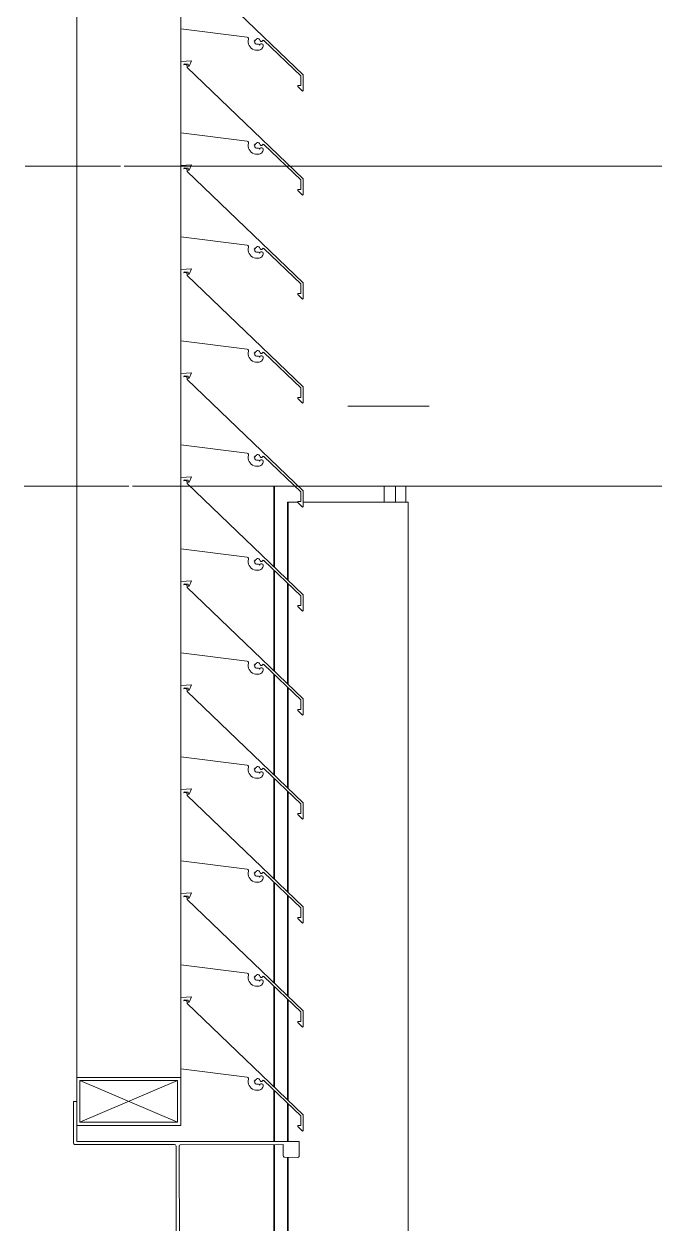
# Model space of a CAD drawing. Header units: millimetres. Extents: x -220592 to 404889, y -217665 to 38245.
# Drawn here: x 36720 to 37114, y -33121 to -32371 of the extents above; entities that cross this region are included whole.
import ezdxf

# ---------------------------------------------------------------- set-up
doc = ezdxf.new("R2010")
doc.units = ezdxf.units.MM
doc.linetypes.add('XKITLINE00', pattern=[0])
doc.linetypes.add('XKITLINE02', pattern=[4, 2, -2])
doc.layers.add('000 - 0_HIDE_OBJ_FRAMING_DEF_SUB_1', color=7, linetype='Continuous')
doc.layers.add('Bolt', color=7, linetype='Continuous', lineweight=0)
doc.layers.add('Part', color=7, linetype='Continuous', lineweight=0)

# ---------------------------------------------------------------- blocks, each defined once
blk = doc.blocks.new('*A13615')
at = {"layer": 'Part', "color": 7, "linetype": 'XKITLINE00', "lineweight": 0}
for p, q in [((-81.087973, 187.749842), (-81.087973, 188.252111)), ((-81.081868, 187.74398), (-81.081868, 188.252111)), ((-80.398146, 188.152111), (-80.398146, 188.252111)), ((-80.32794, 188.152111), (-80.32794, 188.252111)), ((-80.263061, 188.152111), (-80.263061, 188.252111)), ((-81.002505, 187.667777), (-81.002505, 188.152111)), ((-80.9964, 188.152111), (-81.002505, 188.152111)), ((-80.9964, 187.661916), (-80.9964, 188.152111)), ((-80.9964, 188.152111), (-80.936697, 188.152111)), ((-80.903714, 188.152111), (-80.247799, 188.152111)), ((-80.247799, 179.232111), (-80.247799, 188.152111)), ((-81.087973, 187.099842), (-81.087973, 187.728735)), ((-81.081868, 187.09398), (-81.081868, 187.722884)), ((-81.002505, 187.017777), (-81.002505, 187.646823)), ((-80.9964, 187.011916), (-80.9964, 187.640973)), ((-81.087973, 186.449842), (-81.087973, 187.078735)), ((-81.081868, 186.44398), (-81.081868, 187.072884)), ((-81.002505, 186.367777), (-81.002505, 186.996823)), ((-80.9964, 186.361916), (-80.9964, 186.990973)), ((-81.087973, 185.799842), (-81.087973, 186.428735)), ((-81.081868, 185.79398), (-81.081868, 186.422884)), ((-81.002505, 185.717777), (-81.002505, 186.346823)), ((-80.9964, 185.711916), (-80.9964, 186.340973)), ((-81.087973, 185.149842), (-81.087973, 185.778735)), ((-81.081868, 185.14398), (-81.081868, 185.772884)), ((-81.002505, 185.067777), (-81.002505, 185.696823)), ((-80.9964, 185.061916), (-80.9964, 185.690973)), ((-81.087973, 184.499842), (-81.087973, 185.128735)), ((-81.081868, 184.49398), (-81.081868, 185.122884)), ((-81.002505, 184.417777), (-81.002505, 185.046823)), ((-80.9964, 184.411916), (-80.9964, 185.040973)), ((-81.087973, 184.156245), (-81.087973, 184.478735)), ((-81.081868, 184.156246), (-81.081868, 184.472884)), ((-81.002505, 184.15626), (-81.002505, 184.396823)), ((-80.9964, 184.156261), (-80.9964, 184.390973)), ((-81.087973, 183.176245), (-81.087973, 184.136174)), ((-81.081868, 183.176246), (-81.081868, 184.136182)), ((-81.002505, 183.256123), (-81.002505, 184.056848)), ((-80.9964, 183.256069), (-80.9964, 184.056794))]:
    blk.add_line(p, q, dxfattribs=at)
blk = doc.blocks.new('*A13616')
at = {"layer": 'Part', "color": 7, "linetype": 'XKITLINE00', "lineweight": 0}
for p, q in [((-82.318045, 184.556249), (-82.318045, 197.756135)), ((-81.668045, 190.906131), (-81.668045, 191.110427)), ((-81.668045, 190.256131), (-81.668045, 190.460427)), ((-81.668045, 189.606131), (-81.668045, 189.810427)), ((-81.668045, 188.956131), (-81.668045, 189.160427)), ((-81.668045, 188.306131), (-81.668045, 188.510427)), ((-81.668045, 187.656131), (-81.668045, 187.860427)), ((-81.668045, 187.006131), (-81.668045, 187.210427)), ((-81.668045, 186.356131), (-81.668045, 186.560427)), ((-81.668045, 185.706131), (-81.668045, 185.910427)), ((-81.668045, 185.056131), (-81.668045, 185.260427)), ((-81.668045, 184.556249), (-81.668045, 184.610427))]:
    blk.add_line(p, q, dxfattribs=at)
blk = doc.blocks.new('*A13624')
at = {"layer": 'Bolt', "color": 7, "linetype": 'XKITLINE02', "lineweight": 0}
for p, q in [((-80.146082, 188.752098), (-80.624399, 188.752098)), ((-80.115732, 188.752098), (-80.594049, 188.752098))]:
    blk.add_line(p, q, dxfattribs=at)
blk = doc.blocks.new('*A14431')
at = {"layer": 'Part', "color": 7, "linetype": 'XKITLINE00', "lineweight": 0}
for p, q in [((-81.668236, 185.056123), (-81.668243, 184.610453)), ((-81.60055, 185.058745), (-81.668236, 185.056123)), ((-81.648356, 185.034428), (-81.64632, 185.041001)), ((-81.63134, 185.037332), (-81.648356, 185.034428)), ((-81.64632, 185.041001), (-81.621337, 185.037861)), ((-81.628443, 185.018789), (-81.63134, 185.037332)), ((-81.621337, 185.037861), (-81.621208, 185.02567)), ((-81.621208, 185.02567), (-81.616085, 185.025258)), ((-81.616085, 185.025258), (-81.60055, 185.058745)), ((-80.903321, 184.322543), (-81.628443, 185.018789)), ((-81.668243, 184.610453), (-81.254237, 184.557423)), ((-81.254237, 184.557423), (-81.249162, 184.555233)), ((-81.249162, 184.555233), (-81.246025, 184.550681)), ((-81.245786, 184.545159), (-81.247272, 184.535025)), ((-81.247272, 184.535025), (-81.246897, 184.524789)), ((-81.246897, 184.524789), (-81.244674, 184.51479)), ((-81.246025, 184.550681), (-81.245786, 184.545159)), ((-81.244674, 184.51479), (-81.240676, 184.50536)), ((-81.240676, 184.50536), (-81.235036, 184.49681)), ((-81.209279, 184.533625), (-81.201573, 184.534731)), ((-81.20871, 184.527141), (-81.209279, 184.533625)), ((-81.205908, 184.521267), (-81.20871, 184.527141)), ((-81.201226, 184.516745), (-81.205908, 184.521267)), ((-81.202743, 184.541791), (-81.195578, 184.542735)), ((-81.201573, 184.534731), (-81.202743, 184.541791)), ((-81.195258, 184.514147), (-81.201226, 184.516745)), ((-81.195578, 184.542735), (-81.193256, 184.550125)), ((-81.188758, 184.513803), (-81.195258, 184.514147)), ((-81.193256, 184.550125), (-81.186584, 184.549703)), ((-81.18284, 184.514708), (-81.188758, 184.513803)), ((-81.186584, 184.549703), (-81.180508, 184.546913)), ((-81.178029, 184.512301), (-81.18284, 184.514708)), ((-81.180508, 184.546913), (-81.175841, 184.542126)), ((-81.175999, 184.50732), (-81.178029, 184.512301)), ((-81.173057, 184.512792), (-81.175999, 184.50732)), ((-81.175841, 184.542126), (-81.172727, 184.534553)), ((-81.1679, 184.51601), (-81.173057, 184.512792)), ((-81.172727, 184.534553), (-81.168544, 184.530396)), ((-81.168544, 184.530396), (-81.16265, 184.53019)), ((-81.161823, 184.515998), (-81.1679, 184.51601)), ((-81.16265, 184.53019), (-81.158186, 184.534044)), ((-81.156679, 184.512761), (-81.161823, 184.515998)), ((-81.158186, 184.534044), (-81.154531, 184.538671)), ((-81.154039, 184.507287), (-81.156679, 184.512761)), ((-81.154535, 184.499517), (-81.154039, 184.507287)), ((-81.154531, 184.538671), (-81.149372, 184.537579)), ((-81.149372, 184.537579), (-80.918356, 184.316176)), ((-81.235036, 184.49681), (-81.22794, 184.489423)), ((-81.22794, 184.489423), (-81.219624, 184.483445)), ((-81.219624, 184.483445), (-81.210361, 184.479072)), ((-81.210361, 184.479072), (-81.20046, 184.476449)), ((-81.20046, 184.476449), (-81.190247, 184.475664)), ((-81.190247, 184.475664), (-81.183448, 184.475762)), ((-81.183448, 184.475762), (-81.17772, 184.476398)), ((-81.17772, 184.476398), (-81.172219, 184.478117)), ((-81.172219, 184.478117), (-81.167149, 184.480857)), ((-81.167149, 184.480857), (-81.162695, 184.484515)), ((-81.162695, 184.484515), (-81.159024, 184.488958)), ((-81.159024, 184.488958), (-81.15627, 184.494021)), ((-81.15627, 184.494021), (-81.154535, 184.499517)), ((-80.918356, 184.316176), (-80.918699, 184.25483)), ((-80.903874, 184.223392), (-80.903321, 184.322543)), ((-80.936119, 184.254733), (-80.937204, 184.249812)), ((-80.937204, 184.249812), (-80.908555, 184.220923)), ((-80.918699, 184.25483), (-80.936119, 184.254733)), ((-80.908555, 184.220923), (-80.903874, 184.223392))]:
    blk.add_line(p, q, dxfattribs=at)
blk = doc.blocks.new('*A14432')
at = {"layer": 'Part', "color": 7, "linetype": 'XKITLINE00', "lineweight": 0}
for p, q in [((-81.668236, 185.706123), (-81.668243, 185.260453)), ((-81.60055, 185.708745), (-81.668236, 185.706123)), ((-81.616085, 185.675258), (-81.60055, 185.708745)), ((-81.648356, 185.684428), (-81.64632, 185.691001)), ((-81.63134, 185.687332), (-81.648356, 185.684428)), ((-81.64632, 185.691001), (-81.621337, 185.687861)), ((-81.628443, 185.668789), (-81.63134, 185.687332)), ((-80.903321, 184.972543), (-81.628443, 185.668789)), ((-81.621337, 185.687861), (-81.621208, 185.67567)), ((-81.621208, 185.67567), (-81.616085, 185.675258)), ((-81.668243, 185.260453), (-81.254237, 185.207423)), ((-81.254237, 185.207423), (-81.249162, 185.205233)), ((-81.249162, 185.205233), (-81.246025, 185.200681)), ((-81.245786, 185.195159), (-81.247272, 185.185025)), ((-81.247272, 185.185025), (-81.246897, 185.174789)), ((-81.246025, 185.200681), (-81.245786, 185.195159)), ((-81.209279, 185.183625), (-81.201573, 185.184731)), ((-81.20871, 185.177141), (-81.209279, 185.183625)), ((-81.205908, 185.171267), (-81.20871, 185.177141)), ((-81.202743, 185.191791), (-81.195578, 185.192735)), ((-81.201573, 185.184731), (-81.202743, 185.191791)), ((-81.195578, 185.192735), (-81.193256, 185.200125)), ((-81.193256, 185.200125), (-81.186584, 185.199703)), ((-81.186584, 185.199703), (-81.180508, 185.196913)), ((-81.180508, 185.196913), (-81.175841, 185.192126)), ((-81.175841, 185.192126), (-81.172727, 185.184553)), ((-81.172727, 185.184553), (-81.168544, 185.180396)), ((-81.168544, 185.180396), (-81.16265, 185.18019)), ((-81.16265, 185.18019), (-81.158186, 185.184044)), ((-81.158186, 185.184044), (-81.154531, 185.188671)), ((-81.154531, 185.188671), (-81.149372, 185.187579)), ((-81.149372, 185.187579), (-80.918356, 184.966176)), ((-81.246897, 185.174789), (-81.244674, 185.16479)), ((-81.244674, 185.16479), (-81.240676, 185.15536)), ((-81.240676, 185.15536), (-81.235036, 185.14681)), ((-81.235036, 185.14681), (-81.22794, 185.139423)), ((-81.22794, 185.139423), (-81.219624, 185.133445)), ((-81.219624, 185.133445), (-81.210361, 185.129072)), ((-81.210361, 185.129072), (-81.20046, 185.126449)), ((-81.201226, 185.166745), (-81.205908, 185.171267)), ((-81.195258, 185.164147), (-81.201226, 185.166745)), ((-81.20046, 185.126449), (-81.190247, 185.125664)), ((-81.188758, 185.163803), (-81.195258, 185.164147)), ((-81.190247, 185.125664), (-81.183448, 185.125762)), ((-81.18284, 185.164708), (-81.188758, 185.163803)), ((-81.183448, 185.125762), (-81.17772, 185.126398)), ((-81.178029, 185.162301), (-81.18284, 185.164708)), ((-81.175999, 185.15732), (-81.178029, 185.162301)), ((-81.17772, 185.126398), (-81.172219, 185.128117)), ((-81.173057, 185.162792), (-81.175999, 185.15732)), ((-81.1679, 185.16601), (-81.173057, 185.162792)), ((-81.172219, 185.128117), (-81.167149, 185.130857)), ((-81.161823, 185.165998), (-81.1679, 185.16601)), ((-81.167149, 185.130857), (-81.162695, 185.134515)), ((-81.162695, 185.134515), (-81.159024, 185.138958)), ((-81.156679, 185.162761), (-81.161823, 185.165998)), ((-81.159024, 185.138958), (-81.15627, 185.144021)), ((-81.154039, 185.157287), (-81.156679, 185.162761)), ((-81.15627, 185.144021), (-81.154535, 185.149517)), ((-81.154535, 185.149517), (-81.154039, 185.157287)), ((-80.918356, 184.966176), (-80.918699, 184.90483)), ((-80.903874, 184.873392), (-80.903321, 184.972543)), ((-80.936119, 184.904733), (-80.937204, 184.899812)), ((-80.937204, 184.899812), (-80.908555, 184.870923)), ((-80.918699, 184.90483), (-80.936119, 184.904733)), ((-80.908555, 184.870923), (-80.903874, 184.873392))]:
    blk.add_line(p, q, dxfattribs=at)
blk = doc.blocks.new('*A14433')
at = {"layer": 'Part', "color": 7, "linetype": 'XKITLINE00', "lineweight": 0}
for p, q in [((-81.668236, 186.356123), (-81.668243, 185.910453)), ((-81.60055, 186.358745), (-81.668236, 186.356123)), ((-81.648356, 186.334428), (-81.64632, 186.341001)), ((-81.63134, 186.337332), (-81.648356, 186.334428)), ((-81.64632, 186.341001), (-81.621337, 186.337861)), ((-81.628443, 186.318789), (-81.63134, 186.337332)), ((-80.903321, 185.622543), (-81.628443, 186.318789)), ((-81.621337, 186.337861), (-81.621208, 186.32567)), ((-81.621208, 186.32567), (-81.616085, 186.325258)), ((-81.616085, 186.325258), (-81.60055, 186.358745)), ((-81.668243, 185.910453), (-81.254237, 185.857423)), ((-81.254237, 185.857423), (-81.249162, 185.855233)), ((-81.249162, 185.855233), (-81.246025, 185.850681)), ((-81.246025, 185.850681), (-81.245786, 185.845159)), ((-81.195578, 185.842735), (-81.193256, 185.850125)), ((-81.193256, 185.850125), (-81.186584, 185.849703)), ((-81.245786, 185.845159), (-81.247272, 185.835025)), ((-81.247272, 185.835025), (-81.246897, 185.824789)), ((-81.246897, 185.824789), (-81.244674, 185.81479)), ((-81.244674, 185.81479), (-81.240676, 185.80536)), ((-81.240676, 185.80536), (-81.235036, 185.79681)), ((-81.235036, 185.79681), (-81.22794, 185.789423)), ((-81.22794, 185.789423), (-81.219624, 185.783445)), ((-81.219624, 185.783445), (-81.210361, 185.779072)), ((-81.210361, 185.779072), (-81.20046, 185.776449)), ((-81.209279, 185.833625), (-81.201573, 185.834731)), ((-81.20871, 185.827141), (-81.209279, 185.833625)), ((-81.205908, 185.821267), (-81.20871, 185.827141)), ((-81.201226, 185.816745), (-81.205908, 185.821267)), ((-81.202743, 185.841791), (-81.195578, 185.842735)), ((-81.201573, 185.834731), (-81.202743, 185.841791)), ((-81.195258, 185.814147), (-81.201226, 185.816745)), ((-81.20046, 185.776449), (-81.190247, 185.775664)), ((-81.188758, 185.813803), (-81.195258, 185.814147)), ((-81.190247, 185.775664), (-81.183448, 185.775762)), ((-81.18284, 185.814708), (-81.188758, 185.813803)), ((-81.186584, 185.849703), (-81.180508, 185.846913)), ((-81.183448, 185.775762), (-81.17772, 185.776398)), ((-81.178029, 185.812301), (-81.18284, 185.814708)), ((-81.180508, 185.846913), (-81.175841, 185.842126)), ((-81.175999, 185.80732), (-81.178029, 185.812301)), ((-81.17772, 185.776398), (-81.172219, 185.778117)), ((-81.173057, 185.812792), (-81.175999, 185.80732)), ((-81.175841, 185.842126), (-81.172727, 185.834553)), ((-81.1679, 185.81601), (-81.173057, 185.812792)), ((-81.172727, 185.834553), (-81.168544, 185.830396)), ((-81.172219, 185.778117), (-81.167149, 185.780857)), ((-81.168544, 185.830396), (-81.16265, 185.83019)), ((-81.161823, 185.815998), (-81.1679, 185.81601)), ((-81.167149, 185.780857), (-81.162695, 185.784515)), ((-81.162695, 185.784515), (-81.159024, 185.788958)), ((-81.16265, 185.83019), (-81.158186, 185.834044)), ((-81.156679, 185.812761), (-81.161823, 185.815998)), ((-81.159024, 185.788958), (-81.15627, 185.794021)), ((-81.158186, 185.834044), (-81.154531, 185.838671)), ((-81.154039, 185.807287), (-81.156679, 185.812761)), ((-81.15627, 185.794021), (-81.154535, 185.799517)), ((-81.154535, 185.799517), (-81.154039, 185.807287)), ((-81.154531, 185.838671), (-81.149372, 185.837579)), ((-81.149372, 185.837579), (-80.918356, 185.616176)), ((-80.936119, 185.554733), (-80.937204, 185.549812)), ((-80.918699, 185.55483), (-80.936119, 185.554733)), ((-80.918356, 185.616176), (-80.918699, 185.55483)), ((-80.903874, 185.523392), (-80.903321, 185.622543)), ((-80.937204, 185.549812), (-80.908555, 185.520923)), ((-80.908555, 185.520923), (-80.903874, 185.523392))]:
    blk.add_line(p, q, dxfattribs=at)
blk = doc.blocks.new('*A14434')
at = {"layer": 'Part', "color": 7, "linetype": 'XKITLINE00', "lineweight": 0}
for p, q in [((-81.668236, 187.006123), (-81.668243, 186.560453)), ((-81.60055, 187.008745), (-81.668236, 187.006123)), ((-81.648356, 186.984428), (-81.64632, 186.991001)), ((-81.63134, 186.987332), (-81.648356, 186.984428)), ((-81.64632, 186.991001), (-81.621337, 186.987861)), ((-81.628443, 186.968789), (-81.63134, 186.987332)), ((-81.621337, 186.987861), (-81.621208, 186.97567)), ((-81.621208, 186.97567), (-81.616085, 186.975258)), ((-81.616085, 186.975258), (-81.60055, 187.008745)), ((-80.903321, 186.272543), (-81.628443, 186.968789)), ((-81.668243, 186.560453), (-81.254237, 186.507423)), ((-81.254237, 186.507423), (-81.249162, 186.505233)), ((-81.249162, 186.505233), (-81.246025, 186.500681)), ((-81.245786, 186.495159), (-81.247272, 186.485025)), ((-81.247272, 186.485025), (-81.246897, 186.474789)), ((-81.246897, 186.474789), (-81.244674, 186.46479)), ((-81.246025, 186.500681), (-81.245786, 186.495159)), ((-81.244674, 186.46479), (-81.240676, 186.45536)), ((-81.240676, 186.45536), (-81.235036, 186.44681)), ((-81.209279, 186.483625), (-81.201573, 186.484731)), ((-81.20871, 186.477141), (-81.209279, 186.483625)), ((-81.205908, 186.471267), (-81.20871, 186.477141)), ((-81.201226, 186.466745), (-81.205908, 186.471267)), ((-81.202743, 186.491791), (-81.195578, 186.492735)), ((-81.201573, 186.484731), (-81.202743, 186.491791)), ((-81.195258, 186.464147), (-81.201226, 186.466745)), ((-81.195578, 186.492735), (-81.193256, 186.500125)), ((-81.188758, 186.463803), (-81.195258, 186.464147)), ((-81.193256, 186.500125), (-81.186584, 186.499703)), ((-81.18284, 186.464708), (-81.188758, 186.463803)), ((-81.186584, 186.499703), (-81.180508, 186.496913)), ((-81.178029, 186.462301), (-81.18284, 186.464708)), ((-81.180508, 186.496913), (-81.175841, 186.492126)), ((-81.175999, 186.45732), (-81.178029, 186.462301)), ((-81.173057, 186.462792), (-81.175999, 186.45732)), ((-81.175841, 186.492126), (-81.172727, 186.484553)), ((-81.1679, 186.46601), (-81.173057, 186.462792)), ((-81.172727, 186.484553), (-81.168544, 186.480396)), ((-81.168544, 186.480396), (-81.16265, 186.48019)), ((-81.161823, 186.465998), (-81.1679, 186.46601)), ((-81.16265, 186.48019), (-81.158186, 186.484044)), ((-81.156679, 186.462761), (-81.161823, 186.465998)), ((-81.158186, 186.484044), (-81.154531, 186.488671)), ((-81.154039, 186.457287), (-81.156679, 186.462761)), ((-81.154535, 186.449517), (-81.154039, 186.457287)), ((-81.154531, 186.488671), (-81.149372, 186.487579)), ((-81.149372, 186.487579), (-80.918356, 186.266176)), ((-81.235036, 186.44681), (-81.22794, 186.439423)), ((-81.22794, 186.439423), (-81.219624, 186.433445)), ((-81.219624, 186.433445), (-81.210361, 186.429072)), ((-81.210361, 186.429072), (-81.20046, 186.426449)), ((-81.20046, 186.426449), (-81.190247, 186.425664)), ((-81.190247, 186.425664), (-81.183448, 186.425762)), ((-81.183448, 186.425762), (-81.17772, 186.426398)), ((-81.17772, 186.426398), (-81.172219, 186.428117)), ((-81.172219, 186.428117), (-81.167149, 186.430857)), ((-81.167149, 186.430857), (-81.162695, 186.434515)), ((-81.162695, 186.434515), (-81.159024, 186.438958)), ((-81.159024, 186.438958), (-81.15627, 186.444021)), ((-81.15627, 186.444021), (-81.154535, 186.449517)), ((-80.918356, 186.266176), (-80.918699, 186.20483)), ((-80.903874, 186.173392), (-80.903321, 186.272543)), ((-80.936119, 186.204733), (-80.937204, 186.199812)), ((-80.937204, 186.199812), (-80.908555, 186.170923)), ((-80.918699, 186.20483), (-80.936119, 186.204733)), ((-80.908555, 186.170923), (-80.903874, 186.173392))]:
    blk.add_line(p, q, dxfattribs=at)
blk = doc.blocks.new('*A14435')
at = {"layer": 'Part', "color": 7, "linetype": 'XKITLINE00', "lineweight": 0}
for p, q in [((-81.668236, 187.656123), (-81.668243, 187.210453)), ((-81.60055, 187.658745), (-81.668236, 187.656123)), ((-81.616085, 187.625258), (-81.60055, 187.658745)), ((-81.648356, 187.634428), (-81.64632, 187.641001)), ((-81.63134, 187.637332), (-81.648356, 187.634428)), ((-81.64632, 187.641001), (-81.621337, 187.637861)), ((-81.628443, 187.618789), (-81.63134, 187.637332)), ((-80.903321, 186.922543), (-81.628443, 187.618789)), ((-81.621337, 187.637861), (-81.621208, 187.62567)), ((-81.621208, 187.62567), (-81.616085, 187.625258)), ((-81.668243, 187.210453), (-81.254237, 187.157423)), ((-81.254237, 187.157423), (-81.249162, 187.155233)), ((-81.249162, 187.155233), (-81.246025, 187.150681)), ((-81.245786, 187.145159), (-81.247272, 187.135025)), ((-81.247272, 187.135025), (-81.246897, 187.124789)), ((-81.246025, 187.150681), (-81.245786, 187.145159)), ((-81.209279, 187.133625), (-81.201573, 187.134731)), ((-81.20871, 187.127141), (-81.209279, 187.133625)), ((-81.205908, 187.121267), (-81.20871, 187.127141)), ((-81.202743, 187.141791), (-81.195578, 187.142735)), ((-81.201573, 187.134731), (-81.202743, 187.141791)), ((-81.195578, 187.142735), (-81.193256, 187.150125)), ((-81.193256, 187.150125), (-81.186584, 187.149703)), ((-81.186584, 187.149703), (-81.180508, 187.146913)), ((-81.180508, 187.146913), (-81.175841, 187.142126)), ((-81.175841, 187.142126), (-81.172727, 187.134553)), ((-81.172727, 187.134553), (-81.168544, 187.130396)), ((-81.168544, 187.130396), (-81.16265, 187.13019)), ((-81.16265, 187.13019), (-81.158186, 187.134044)), ((-81.158186, 187.134044), (-81.154531, 187.138671)), ((-81.154531, 187.138671), (-81.149372, 187.137579)), ((-81.149372, 187.137579), (-80.918356, 186.916176)), ((-81.246897, 187.124789), (-81.244674, 187.11479)), ((-81.244674, 187.11479), (-81.240676, 187.10536)), ((-81.240676, 187.10536), (-81.235036, 187.09681)), ((-81.235036, 187.09681), (-81.22794, 187.089423)), ((-81.22794, 187.089423), (-81.219624, 187.083445)), ((-81.219624, 187.083445), (-81.210361, 187.079072)), ((-81.210361, 187.079072), (-81.20046, 187.076449)), ((-81.201226, 187.116745), (-81.205908, 187.121267)), ((-81.195258, 187.114147), (-81.201226, 187.116745)), ((-81.20046, 187.076449), (-81.190247, 187.075664)), ((-81.188758, 187.113803), (-81.195258, 187.114147)), ((-81.190247, 187.075664), (-81.183448, 187.075762)), ((-81.18284, 187.114708), (-81.188758, 187.113803)), ((-81.183448, 187.075762), (-81.17772, 187.076398)), ((-81.178029, 187.112301), (-81.18284, 187.114708)), ((-81.175999, 187.10732), (-81.178029, 187.112301)), ((-81.17772, 187.076398), (-81.172219, 187.078117)), ((-81.173057, 187.112792), (-81.175999, 187.10732)), ((-81.1679, 187.11601), (-81.173057, 187.112792)), ((-81.172219, 187.078117), (-81.167149, 187.080857)), ((-81.161823, 187.115998), (-81.1679, 187.11601)), ((-81.167149, 187.080857), (-81.162695, 187.084515)), ((-81.162695, 187.084515), (-81.159024, 187.088958)), ((-81.156679, 187.112761), (-81.161823, 187.115998)), ((-81.159024, 187.088958), (-81.15627, 187.094021)), ((-81.154039, 187.107287), (-81.156679, 187.112761)), ((-81.15627, 187.094021), (-81.154535, 187.099517)), ((-81.154535, 187.099517), (-81.154039, 187.107287)), ((-80.918356, 186.916176), (-80.918699, 186.85483)), ((-80.903874, 186.823392), (-80.903321, 186.922543)), ((-80.936119, 186.854733), (-80.937204, 186.849812)), ((-80.937204, 186.849812), (-80.908555, 186.820923)), ((-80.918699, 186.85483), (-80.936119, 186.854733)), ((-80.908555, 186.820923), (-80.903874, 186.823392))]:
    blk.add_line(p, q, dxfattribs=at)
blk = doc.blocks.new('*A14436')
at = {"layer": 'Part', "color": 7, "linetype": 'XKITLINE00', "lineweight": 0}
for p, q in [((-81.668236, 188.306123), (-81.668243, 187.860453)), ((-81.60055, 188.308745), (-81.668236, 188.306123)), ((-81.648356, 188.284428), (-81.64632, 188.291001)), ((-81.63134, 188.287332), (-81.648356, 188.284428)), ((-81.64632, 188.291001), (-81.621337, 188.287861)), ((-81.628443, 188.268789), (-81.63134, 188.287332)), ((-80.903321, 187.572543), (-81.628443, 188.268789)), ((-81.621337, 188.287861), (-81.621208, 188.27567)), ((-81.621208, 188.27567), (-81.616085, 188.275258)), ((-81.616085, 188.275258), (-81.60055, 188.308745)), ((-81.668243, 187.860453), (-81.254237, 187.807423)), ((-81.254237, 187.807423), (-81.249162, 187.805233)), ((-81.249162, 187.805233), (-81.246025, 187.800681)), ((-81.246025, 187.800681), (-81.245786, 187.795159)), ((-81.195578, 187.792735), (-81.193256, 187.800125)), ((-81.193256, 187.800125), (-81.186584, 187.799703)), ((-81.245786, 187.795159), (-81.247272, 187.785025)), ((-81.247272, 187.785025), (-81.246897, 187.774789)), ((-81.246897, 187.774789), (-81.244674, 187.76479)), ((-81.244674, 187.76479), (-81.240676, 187.75536)), ((-81.240676, 187.75536), (-81.235036, 187.74681)), ((-81.235036, 187.74681), (-81.22794, 187.739423)), ((-81.22794, 187.739423), (-81.219624, 187.733445)), ((-81.219624, 187.733445), (-81.210361, 187.729072)), ((-81.210361, 187.729072), (-81.20046, 187.726449)), ((-81.209279, 187.783625), (-81.201573, 187.784731)), ((-81.20871, 187.777141), (-81.209279, 187.783625)), ((-81.205908, 187.771267), (-81.20871, 187.777141)), ((-81.201226, 187.766745), (-81.205908, 187.771267)), ((-81.202743, 187.791791), (-81.195578, 187.792735)), ((-81.201573, 187.784731), (-81.202743, 187.791791)), ((-81.195258, 187.764147), (-81.201226, 187.766745)), ((-81.20046, 187.726449), (-81.190247, 187.725664)), ((-81.188758, 187.763803), (-81.195258, 187.764147)), ((-81.190247, 187.725664), (-81.183448, 187.725762)), ((-81.18284, 187.764708), (-81.188758, 187.763803)), ((-81.186584, 187.799703), (-81.180508, 187.796913)), ((-81.183448, 187.725762), (-81.17772, 187.726398)), ((-81.178029, 187.762301), (-81.18284, 187.764708)), ((-81.180508, 187.796913), (-81.175841, 187.792126)), ((-81.175999, 187.75732), (-81.178029, 187.762301)), ((-81.17772, 187.726398), (-81.172219, 187.728117)), ((-81.173057, 187.762792), (-81.175999, 187.75732)), ((-81.175841, 187.792126), (-81.172727, 187.784553)), ((-81.1679, 187.76601), (-81.173057, 187.762792)), ((-81.172727, 187.784553), (-81.168544, 187.780396)), ((-81.172219, 187.728117), (-81.167149, 187.730857)), ((-81.168544, 187.780396), (-81.16265, 187.78019)), ((-81.161823, 187.765998), (-81.1679, 187.76601)), ((-81.167149, 187.730857), (-81.162695, 187.734515)), ((-81.162695, 187.734515), (-81.159024, 187.738958)), ((-81.16265, 187.78019), (-81.158186, 187.784044)), ((-81.156679, 187.762761), (-81.161823, 187.765998)), ((-81.159024, 187.738958), (-81.15627, 187.744021)), ((-81.158186, 187.784044), (-81.154531, 187.788671)), ((-81.154039, 187.757287), (-81.156679, 187.762761)), ((-81.15627, 187.744021), (-81.154535, 187.749517)), ((-81.154535, 187.749517), (-81.154039, 187.757287)), ((-81.154531, 187.788671), (-81.149372, 187.787579)), ((-81.149372, 187.787579), (-80.918356, 187.566176)), ((-80.936119, 187.504733), (-80.937204, 187.499812)), ((-80.918699, 187.50483), (-80.936119, 187.504733)), ((-80.918356, 187.566176), (-80.918699, 187.50483)), ((-80.903874, 187.473392), (-80.903321, 187.572543)), ((-80.937204, 187.499812), (-80.908555, 187.470923)), ((-80.908555, 187.470923), (-80.903874, 187.473392))]:
    blk.add_line(p, q, dxfattribs=at)
blk = doc.blocks.new('*A14437')
at = {"layer": 'Part', "color": 7, "linetype": 'XKITLINE00', "lineweight": 0}
for p, q in [((-81.668236, 188.956123), (-81.668243, 188.510453)), ((-81.60055, 188.958745), (-81.668236, 188.956123)), ((-81.648356, 188.934428), (-81.64632, 188.941001)), ((-81.63134, 188.937332), (-81.648356, 188.934428)), ((-81.64632, 188.941001), (-81.621337, 188.937861)), ((-81.628443, 188.918789), (-81.63134, 188.937332)), ((-81.621337, 188.937861), (-81.621208, 188.92567)), ((-81.621208, 188.92567), (-81.616085, 188.925258)), ((-81.616085, 188.925258), (-81.60055, 188.958745)), ((-80.903321, 188.222543), (-81.628443, 188.918789)), ((-81.668243, 188.510453), (-81.254237, 188.457423)), ((-81.254237, 188.457423), (-81.249162, 188.455233)), ((-81.249162, 188.455233), (-81.246025, 188.450681)), ((-81.245786, 188.445159), (-81.247272, 188.435025)), ((-81.247272, 188.435025), (-81.246897, 188.424789)), ((-81.246897, 188.424789), (-81.244674, 188.41479)), ((-81.246025, 188.450681), (-81.245786, 188.445159)), ((-81.244674, 188.41479), (-81.240676, 188.40536)), ((-81.240676, 188.40536), (-81.235036, 188.39681)), ((-81.209279, 188.433625), (-81.201573, 188.434731)), ((-81.20871, 188.427141), (-81.209279, 188.433625)), ((-81.205908, 188.421267), (-81.20871, 188.427141)), ((-81.201226, 188.416745), (-81.205908, 188.421267)), ((-81.202743, 188.441791), (-81.195578, 188.442735)), ((-81.201573, 188.434731), (-81.202743, 188.441791)), ((-81.195258, 188.414147), (-81.201226, 188.416745)), ((-81.195578, 188.442735), (-81.193256, 188.450125)), ((-81.188758, 188.413803), (-81.195258, 188.414147)), ((-81.193256, 188.450125), (-81.186584, 188.449703)), ((-81.18284, 188.414708), (-81.188758, 188.413803)), ((-81.186584, 188.449703), (-81.180508, 188.446913)), ((-81.178029, 188.412301), (-81.18284, 188.414708)), ((-81.180508, 188.446913), (-81.175841, 188.442126)), ((-81.175999, 188.40732), (-81.178029, 188.412301)), ((-81.173057, 188.412792), (-81.175999, 188.40732)), ((-81.175841, 188.442126), (-81.172727, 188.434553)), ((-81.1679, 188.41601), (-81.173057, 188.412792)), ((-81.172727, 188.434553), (-81.168544, 188.430396)), ((-81.168544, 188.430396), (-81.16265, 188.43019)), ((-81.161823, 188.415998), (-81.1679, 188.41601)), ((-81.16265, 188.43019), (-81.158186, 188.434044)), ((-81.156679, 188.412761), (-81.161823, 188.415998)), ((-81.158186, 188.434044), (-81.154531, 188.438671)), ((-81.154039, 188.407287), (-81.156679, 188.412761)), ((-81.154535, 188.399517), (-81.154039, 188.407287)), ((-81.154531, 188.438671), (-81.149372, 188.437579)), ((-81.149372, 188.437579), (-80.918356, 188.216176)), ((-81.235036, 188.39681), (-81.22794, 188.389423)), ((-81.22794, 188.389423), (-81.219624, 188.383445)), ((-81.219624, 188.383445), (-81.210361, 188.379072)), ((-81.210361, 188.379072), (-81.20046, 188.376449)), ((-81.20046, 188.376449), (-81.190247, 188.375664)), ((-81.190247, 188.375664), (-81.183448, 188.375762)), ((-81.183448, 188.375762), (-81.17772, 188.376398)), ((-81.17772, 188.376398), (-81.172219, 188.378117)), ((-81.172219, 188.378117), (-81.167149, 188.380857)), ((-81.167149, 188.380857), (-81.162695, 188.384515)), ((-81.162695, 188.384515), (-81.159024, 188.388958)), ((-81.159024, 188.388958), (-81.15627, 188.394021)), ((-81.15627, 188.394021), (-81.154535, 188.399517)), ((-80.918356, 188.216176), (-80.918699, 188.15483)), ((-80.903874, 188.123392), (-80.903321, 188.222543)), ((-80.936119, 188.154733), (-80.937204, 188.149812)), ((-80.937204, 188.149812), (-80.908555, 188.120923)), ((-80.918699, 188.15483), (-80.936119, 188.154733)), ((-80.908555, 188.120923), (-80.903874, 188.123392))]:
    blk.add_line(p, q, dxfattribs=at)
blk = doc.blocks.new('*A14438')
at = {"layer": 'Part', "color": 7, "linetype": 'XKITLINE00', "lineweight": 0}
for p, q in [((-81.668236, 189.606123), (-81.668243, 189.160453)), ((-81.60055, 189.608745), (-81.668236, 189.606123)), ((-81.616085, 189.575258), (-81.60055, 189.608745)), ((-81.648356, 189.584428), (-81.64632, 189.591001)), ((-81.63134, 189.587332), (-81.648356, 189.584428)), ((-81.64632, 189.591001), (-81.621337, 189.587861)), ((-81.628443, 189.568789), (-81.63134, 189.587332)), ((-80.903321, 188.872543), (-81.628443, 189.568789)), ((-81.621337, 189.587861), (-81.621208, 189.57567)), ((-81.621208, 189.57567), (-81.616085, 189.575258)), ((-81.668243, 189.160453), (-81.254237, 189.107423)), ((-81.254237, 189.107423), (-81.249162, 189.105233)), ((-81.249162, 189.105233), (-81.246025, 189.100681)), ((-81.245786, 189.095159), (-81.247272, 189.085025)), ((-81.247272, 189.085025), (-81.246897, 189.074789)), ((-81.246025, 189.100681), (-81.245786, 189.095159)), ((-81.209279, 189.083625), (-81.201573, 189.084731)), ((-81.20871, 189.077141), (-81.209279, 189.083625)), ((-81.205908, 189.071267), (-81.20871, 189.077141)), ((-81.202743, 189.091791), (-81.195578, 189.092735)), ((-81.201573, 189.084731), (-81.202743, 189.091791)), ((-81.195578, 189.092735), (-81.193256, 189.100125)), ((-81.193256, 189.100125), (-81.186584, 189.099703)), ((-81.186584, 189.099703), (-81.180508, 189.096913)), ((-81.180508, 189.096913), (-81.175841, 189.092126)), ((-81.175841, 189.092126), (-81.172727, 189.084553)), ((-81.172727, 189.084553), (-81.168544, 189.080396)), ((-81.168544, 189.080396), (-81.16265, 189.08019)), ((-81.16265, 189.08019), (-81.158186, 189.084044)), ((-81.158186, 189.084044), (-81.154531, 189.088671)), ((-81.154531, 189.088671), (-81.149372, 189.087579)), ((-81.149372, 189.087579), (-80.918356, 188.866176)), ((-81.246897, 189.074789), (-81.244674, 189.06479)), ((-81.244674, 189.06479), (-81.240676, 189.05536)), ((-81.240676, 189.05536), (-81.235036, 189.04681)), ((-81.235036, 189.04681), (-81.22794, 189.039423)), ((-81.22794, 189.039423), (-81.219624, 189.033445)), ((-81.219624, 189.033445), (-81.210361, 189.029072)), ((-81.210361, 189.029072), (-81.20046, 189.026449)), ((-81.201226, 189.066745), (-81.205908, 189.071267)), ((-81.195258, 189.064147), (-81.201226, 189.066745)), ((-81.20046, 189.026449), (-81.190247, 189.025664)), ((-81.188758, 189.063803), (-81.195258, 189.064147)), ((-81.190247, 189.025664), (-81.183448, 189.025762)), ((-81.18284, 189.064708), (-81.188758, 189.063803)), ((-81.183448, 189.025762), (-81.17772, 189.026398)), ((-81.178029, 189.062301), (-81.18284, 189.064708)), ((-81.175999, 189.05732), (-81.178029, 189.062301)), ((-81.17772, 189.026398), (-81.172219, 189.028117)), ((-81.173057, 189.062792), (-81.175999, 189.05732)), ((-81.1679, 189.06601), (-81.173057, 189.062792)), ((-81.172219, 189.028117), (-81.167149, 189.030857)), ((-81.161823, 189.065998), (-81.1679, 189.06601)), ((-81.167149, 189.030857), (-81.162695, 189.034515)), ((-81.162695, 189.034515), (-81.159024, 189.038958)), ((-81.156679, 189.062761), (-81.161823, 189.065998)), ((-81.159024, 189.038958), (-81.15627, 189.044021)), ((-81.154039, 189.057287), (-81.156679, 189.062761)), ((-81.15627, 189.044021), (-81.154535, 189.049517)), ((-81.154535, 189.049517), (-81.154039, 189.057287)), ((-80.918356, 188.866176), (-80.918699, 188.80483)), ((-80.903874, 188.773392), (-80.903321, 188.872543)), ((-80.936119, 188.804733), (-80.937204, 188.799812)), ((-80.937204, 188.799812), (-80.908555, 188.770923)), ((-80.918699, 188.80483), (-80.936119, 188.804733)), ((-80.908555, 188.770923), (-80.903874, 188.773392))]:
    blk.add_line(p, q, dxfattribs=at)
blk = doc.blocks.new('*A14439')
at = {"layer": 'Part', "color": 7, "linetype": 'XKITLINE00', "lineweight": 0}
for p, q in [((-81.668236, 190.256123), (-81.668243, 189.810453)), ((-81.60055, 190.258745), (-81.668236, 190.256123)), ((-81.648356, 190.234428), (-81.64632, 190.241001)), ((-81.63134, 190.237332), (-81.648356, 190.234428)), ((-81.64632, 190.241001), (-81.621337, 190.237861)), ((-81.628443, 190.218789), (-81.63134, 190.237332)), ((-80.903321, 189.522543), (-81.628443, 190.218789)), ((-81.621337, 190.237861), (-81.621208, 190.22567)), ((-81.621208, 190.22567), (-81.616085, 190.225258)), ((-81.616085, 190.225258), (-81.60055, 190.258745)), ((-81.668243, 189.810453), (-81.254237, 189.757423)), ((-81.254237, 189.757423), (-81.249162, 189.755233)), ((-81.249162, 189.755233), (-81.246025, 189.750681)), ((-81.246025, 189.750681), (-81.245786, 189.745159)), ((-81.195578, 189.742735), (-81.193256, 189.750125)), ((-81.193256, 189.750125), (-81.186584, 189.749703)), ((-81.245786, 189.745159), (-81.247272, 189.735025)), ((-81.247272, 189.735025), (-81.246897, 189.724789)), ((-81.246897, 189.724789), (-81.244674, 189.71479)), ((-81.244674, 189.71479), (-81.240676, 189.70536)), ((-81.240676, 189.70536), (-81.235036, 189.69681)), ((-81.235036, 189.69681), (-81.22794, 189.689423)), ((-81.22794, 189.689423), (-81.219624, 189.683445)), ((-81.219624, 189.683445), (-81.210361, 189.679072)), ((-81.210361, 189.679072), (-81.20046, 189.676449)), ((-81.209279, 189.733625), (-81.201573, 189.734731)), ((-81.20871, 189.727141), (-81.209279, 189.733625)), ((-81.205908, 189.721267), (-81.20871, 189.727141)), ((-81.201226, 189.716745), (-81.205908, 189.721267)), ((-81.202743, 189.741791), (-81.195578, 189.742735)), ((-81.201573, 189.734731), (-81.202743, 189.741791)), ((-81.195258, 189.714147), (-81.201226, 189.716745)), ((-81.20046, 189.676449), (-81.190247, 189.675664)), ((-81.188758, 189.713803), (-81.195258, 189.714147)), ((-81.190247, 189.675664), (-81.183448, 189.675762)), ((-81.18284, 189.714708), (-81.188758, 189.713803)), ((-81.186584, 189.749703), (-81.180508, 189.746913)), ((-81.183448, 189.675762), (-81.17772, 189.676398)), ((-81.178029, 189.712301), (-81.18284, 189.714708)), ((-81.180508, 189.746913), (-81.175841, 189.742126)), ((-81.175999, 189.70732), (-81.178029, 189.712301)), ((-81.17772, 189.676398), (-81.172219, 189.678117)), ((-81.173057, 189.712792), (-81.175999, 189.70732)), ((-81.175841, 189.742126), (-81.172727, 189.734553)), ((-81.1679, 189.71601), (-81.173057, 189.712792)), ((-81.172727, 189.734553), (-81.168544, 189.730396)), ((-81.172219, 189.678117), (-81.167149, 189.680857)), ((-81.168544, 189.730396), (-81.16265, 189.73019)), ((-81.161823, 189.715998), (-81.1679, 189.71601)), ((-81.167149, 189.680857), (-81.162695, 189.684515)), ((-81.162695, 189.684515), (-81.159024, 189.688958)), ((-81.16265, 189.73019), (-81.158186, 189.734044)), ((-81.156679, 189.712761), (-81.161823, 189.715998)), ((-81.159024, 189.688958), (-81.15627, 189.694021)), ((-81.158186, 189.734044), (-81.154531, 189.738671)), ((-81.154039, 189.707287), (-81.156679, 189.712761)), ((-81.15627, 189.694021), (-81.154535, 189.699517)), ((-81.154535, 189.699517), (-81.154039, 189.707287)), ((-81.154531, 189.738671), (-81.149372, 189.737579)), ((-81.149372, 189.737579), (-80.918356, 189.516176)), ((-80.936119, 189.454733), (-80.937204, 189.449812)), ((-80.918699, 189.45483), (-80.936119, 189.454733)), ((-80.918356, 189.516176), (-80.918699, 189.45483)), ((-80.903874, 189.423392), (-80.903321, 189.522543)), ((-80.937204, 189.449812), (-80.908555, 189.420923)), ((-80.908555, 189.420923), (-80.903874, 189.423392))]:
    blk.add_line(p, q, dxfattribs=at)
blk = doc.blocks.new('*A14440')
at = {"layer": 'Part', "color": 7, "linetype": 'XKITLINE00', "lineweight": 0}
for p, q in [((-81.668236, 191.556123), (-81.668243, 191.110453)), ((-81.60055, 191.558745), (-81.668236, 191.556123)), ((-81.616085, 191.525258), (-81.60055, 191.558745)), ((-81.648356, 191.534428), (-81.64632, 191.541001)), ((-81.63134, 191.537332), (-81.648356, 191.534428)), ((-81.64632, 191.541001), (-81.621337, 191.537861)), ((-81.628443, 191.518789), (-81.63134, 191.537332)), ((-80.903321, 190.822543), (-81.628443, 191.518789)), ((-81.621337, 191.537861), (-81.621208, 191.52567)), ((-81.621208, 191.52567), (-81.616085, 191.525258)), ((-81.668243, 191.110453), (-81.254237, 191.057423)), ((-81.254237, 191.057423), (-81.249162, 191.055233)), ((-81.249162, 191.055233), (-81.246025, 191.050681)), ((-81.245786, 191.045159), (-81.247272, 191.035025)), ((-81.247272, 191.035025), (-81.246897, 191.024789)), ((-81.246025, 191.050681), (-81.245786, 191.045159)), ((-81.209279, 191.033625), (-81.201573, 191.034731)), ((-81.20871, 191.027141), (-81.209279, 191.033625)), ((-81.205908, 191.021267), (-81.20871, 191.027141)), ((-81.202743, 191.041791), (-81.195578, 191.042735)), ((-81.201573, 191.034731), (-81.202743, 191.041791)), ((-81.195578, 191.042735), (-81.193256, 191.050125)), ((-81.193256, 191.050125), (-81.186584, 191.049703)), ((-81.186584, 191.049703), (-81.180508, 191.046913)), ((-81.180508, 191.046913), (-81.175841, 191.042126)), ((-81.175841, 191.042126), (-81.172727, 191.034553)), ((-81.172727, 191.034553), (-81.168544, 191.030396)), ((-81.168544, 191.030396), (-81.16265, 191.03019)), ((-81.16265, 191.03019), (-81.158186, 191.034044)), ((-81.158186, 191.034044), (-81.154531, 191.038671)), ((-81.154531, 191.038671), (-81.149372, 191.037579)), ((-81.149372, 191.037579), (-80.918356, 190.816176)), ((-81.246897, 191.024789), (-81.244674, 191.01479)), ((-81.244674, 191.01479), (-81.240676, 191.00536)), ((-81.240676, 191.00536), (-81.235036, 190.99681)), ((-81.235036, 190.99681), (-81.22794, 190.989423)), ((-81.22794, 190.989423), (-81.219624, 190.983445)), ((-81.219624, 190.983445), (-81.210361, 190.979072)), ((-81.210361, 190.979072), (-81.20046, 190.976449)), ((-81.201226, 191.016745), (-81.205908, 191.021267)), ((-81.195258, 191.014147), (-81.201226, 191.016745)), ((-81.20046, 190.976449), (-81.190247, 190.975664)), ((-81.188758, 191.013803), (-81.195258, 191.014147)), ((-81.190247, 190.975664), (-81.183448, 190.975762)), ((-81.18284, 191.014708), (-81.188758, 191.013803)), ((-81.183448, 190.975762), (-81.17772, 190.976398)), ((-81.178029, 191.012301), (-81.18284, 191.014708)), ((-81.175999, 191.00732), (-81.178029, 191.012301)), ((-81.17772, 190.976398), (-81.172219, 190.978117)), ((-81.173057, 191.012792), (-81.175999, 191.00732)), ((-81.1679, 191.01601), (-81.173057, 191.012792)), ((-81.172219, 190.978117), (-81.167149, 190.980857)), ((-81.161823, 191.015998), (-81.1679, 191.01601)), ((-81.167149, 190.980857), (-81.162695, 190.984515)), ((-81.162695, 190.984515), (-81.159024, 190.988958)), ((-81.156679, 191.012761), (-81.161823, 191.015998)), ((-81.159024, 190.988958), (-81.15627, 190.994021)), ((-81.154039, 191.007287), (-81.156679, 191.012761)), ((-81.15627, 190.994021), (-81.154535, 190.999517)), ((-81.154535, 190.999517), (-81.154039, 191.007287)), ((-80.918356, 190.816176), (-80.918699, 190.75483)), ((-80.903874, 190.723392), (-80.903321, 190.822543)), ((-80.936119, 190.754733), (-80.937204, 190.749812)), ((-80.937204, 190.749812), (-80.908555, 190.720923)), ((-80.918699, 190.75483), (-80.936119, 190.754733)), ((-80.908555, 190.720923), (-80.903874, 190.723392))]:
    blk.add_line(p, q, dxfattribs=at)
blk = doc.blocks.new('*A14449')
at = {"layer": 'Part', "color": 7, "linetype": 'XKITLINE00', "lineweight": 0}
for p, q in [((-82.317761, 184.40603), (-82.337761, 184.406027)), ((-82.337761, 184.406027), (-82.337716, 184.146027)), ((-82.317717, 184.15603), (-82.317761, 184.40603)), ((-82.337716, 184.146027), (-82.336029, 184.140471)), ((-82.336029, 184.140471), (-82.331541, 184.136789)), ((-82.331541, 184.136789), (-81.707714, 184.136137)), ((-80.927717, 184.156273), (-82.317717, 184.15603)), ((-81.707714, 184.136137), (-81.702158, 184.134452)), ((-81.702158, 184.134452), (-81.698474, 184.129965)), ((-81.698474, 184.129965), (-81.697712, 184.126138)), ((-81.697548, 183.186138), (-81.697712, 184.126138)), ((-81.677712, 184.126142), (-81.676028, 184.131698)), ((-81.676786, 183.182315), (-81.677712, 184.126142)), ((-81.676028, 184.131698), (-81.671541, 184.135382)), ((-81.671541, 184.135382), (-81.027714, 184.136255)), ((-81.027714, 184.136255), (-81.027702, 184.066255)), ((-80.928462, 184.062446), (-80.927717, 184.156273)), ((-81.027702, 184.066255), (-81.026015, 184.0607)), ((-81.026015, 184.0607), (-81.021527, 184.057018)), ((-81.021527, 184.057018), (-80.9377, 184.056271)), ((-80.9377, 184.056271), (-80.932145, 184.057957)), ((-80.932145, 184.057957), (-80.928462, 184.062446)), ((-81.026798, 183.250082), (-81.027546, 183.176255)), ((-81.023116, 183.254571), (-81.026798, 183.250082)), ((-81.01756, 183.256257), (-81.023116, 183.254571)), ((-80.933733, 183.25551), (-81.01756, 183.256257)), ((-80.929245, 183.251828), (-80.933733, 183.25551)), ((-80.927559, 183.246273), (-80.929245, 183.251828)), ((-80.927543, 183.156273), (-80.927559, 183.246273)), ((-82.336784, 183.169854), (-82.337499, 182.906027)), ((-82.333102, 183.174342), (-82.336784, 183.169854)), ((-82.327546, 183.176028), (-82.333102, 183.174342)), ((-81.70372, 183.176899), (-82.327546, 183.176028)), ((-82.317543, 183.15603), (-80.927543, 183.156273)), ((-82.317499, 182.90603), (-82.317543, 183.15603)), ((-81.699232, 183.180582), (-81.70372, 183.176899)), ((-81.697548, 183.186138), (-81.699232, 183.180582)), ((-81.673102, 183.177828), (-81.676786, 183.182315)), ((-81.667546, 183.176144), (-81.673102, 183.177828)), ((-81.027546, 183.176255), (-81.667546, 183.176144)), ((-82.337499, 182.906027), (-82.317499, 182.90603))]:
    blk.add_line(p, q, dxfattribs=at)
blk = doc.blocks.new('*A14450')
at = {"layer": 'Part', "color": 7, "linetype": 'XKITLINE00', "lineweight": 0}
for p, q in [((-81.668045, 184.556249), (-82.318045, 184.556249)), ((-82.318045, 184.556249), (-82.318045, 184.256249)), ((-82.298045, 184.276249), (-81.688045, 184.536249)), ((-82.298045, 184.536249), (-81.688045, 184.276249)), ((-82.298045, 184.276249), (-82.298045, 184.536249)), ((-82.298045, 184.536249), (-81.688045, 184.536249)), ((-81.688045, 184.536249), (-81.688045, 184.276249)), ((-81.668045, 184.256249), (-81.668045, 184.556249)), ((-81.688045, 184.276249), (-82.298045, 184.276249)), ((-82.318045, 184.256249), (-81.668045, 184.256249))]:
    blk.add_line(p, q, dxfattribs=at)
blk = doc.blocks.new('*A14451')
at = {"layer": 'Part', "color": 7, "linetype": 'XKITLINE00', "lineweight": 0}
for p, q in [((-81.668236, 190.906123), (-81.668243, 190.460453)), ((-81.60055, 190.908745), (-81.668236, 190.906123)), ((-81.648356, 190.884428), (-81.64632, 190.891001)), ((-81.63134, 190.887332), (-81.648356, 190.884428)), ((-81.64632, 190.891001), (-81.621337, 190.887861)), ((-81.628443, 190.868789), (-81.63134, 190.887332)), ((-81.621337, 190.887861), (-81.621208, 190.87567)), ((-81.621208, 190.87567), (-81.616085, 190.875258)), ((-81.616085, 190.875258), (-81.60055, 190.908745)), ((-80.903321, 190.172543), (-81.628443, 190.868789)), ((-81.668243, 190.460453), (-81.254237, 190.407423)), ((-81.254237, 190.407423), (-81.249162, 190.405233)), ((-81.249162, 190.405233), (-81.246025, 190.400681)), ((-81.245786, 190.395159), (-81.247272, 190.385025)), ((-81.247272, 190.385025), (-81.246897, 190.374789)), ((-81.246897, 190.374789), (-81.244674, 190.36479)), ((-81.246025, 190.400681), (-81.245786, 190.395159)), ((-81.244674, 190.36479), (-81.240676, 190.35536)), ((-81.240676, 190.35536), (-81.235036, 190.34681)), ((-81.209279, 190.383625), (-81.201573, 190.384731)), ((-81.20871, 190.377141), (-81.209279, 190.383625)), ((-81.205908, 190.371267), (-81.20871, 190.377141)), ((-81.201226, 190.366745), (-81.205908, 190.371267)), ((-81.202743, 190.391791), (-81.195578, 190.392735)), ((-81.201573, 190.384731), (-81.202743, 190.391791)), ((-81.195258, 190.364147), (-81.201226, 190.366745)), ((-81.195578, 190.392735), (-81.193256, 190.400125)), ((-81.188758, 190.363803), (-81.195258, 190.364147)), ((-81.193256, 190.400125), (-81.186584, 190.399703)), ((-81.18284, 190.364708), (-81.188758, 190.363803)), ((-81.186584, 190.399703), (-81.180508, 190.396913)), ((-81.178029, 190.362301), (-81.18284, 190.364708)), ((-81.180508, 190.396913), (-81.175841, 190.392126)), ((-81.175999, 190.35732), (-81.178029, 190.362301)), ((-81.173057, 190.362792), (-81.175999, 190.35732)), ((-81.175841, 190.392126), (-81.172727, 190.384553)), ((-81.1679, 190.36601), (-81.173057, 190.362792)), ((-81.172727, 190.384553), (-81.168544, 190.380396)), ((-81.168544, 190.380396), (-81.16265, 190.38019)), ((-81.161823, 190.365998), (-81.1679, 190.36601)), ((-81.16265, 190.38019), (-81.158186, 190.384044)), ((-81.156679, 190.362761), (-81.161823, 190.365998)), ((-81.158186, 190.384044), (-81.154531, 190.388671)), ((-81.154039, 190.357287), (-81.156679, 190.362761)), ((-81.154535, 190.349517), (-81.154039, 190.357287)), ((-81.154531, 190.388671), (-81.149372, 190.387579)), ((-81.149372, 190.387579), (-80.918356, 190.166176)), ((-81.235036, 190.34681), (-81.22794, 190.339423)), ((-81.22794, 190.339423), (-81.219624, 190.333445)), ((-81.219624, 190.333445), (-81.210361, 190.329072)), ((-81.210361, 190.329072), (-81.20046, 190.326449)), ((-81.20046, 190.326449), (-81.190247, 190.325664)), ((-81.190247, 190.325664), (-81.183448, 190.325762)), ((-81.183448, 190.325762), (-81.17772, 190.326398)), ((-81.17772, 190.326398), (-81.172219, 190.328117)), ((-81.172219, 190.328117), (-81.167149, 190.330857)), ((-81.167149, 190.330857), (-81.162695, 190.334515)), ((-81.162695, 190.334515), (-81.159024, 190.338958)), ((-81.159024, 190.338958), (-81.15627, 190.344021)), ((-81.15627, 190.344021), (-81.154535, 190.349517)), ((-80.918356, 190.166176), (-80.918699, 190.10483)), ((-80.903874, 190.073392), (-80.903321, 190.172543)), ((-80.936119, 190.104733), (-80.937204, 190.099812)), ((-80.937204, 190.099812), (-80.908555, 190.070923)), ((-80.918699, 190.10483), (-80.936119, 190.104733)), ((-80.908555, 190.070923), (-80.903874, 190.073392))]:
    blk.add_line(p, q, dxfattribs=at)
blk = doc.blocks.new('*A13638')
at = {"layer": '000 - 0_HIDE_OBJ_FRAMING_DEF_SUB_1', "color": 7, "linetype": 'XKITLINE00', "lineweight": 0}
for p, q in [((-81.603628, 190.252111), (-81.008023, 190.252111)), ((-80.986189, 190.252111), (-69.749749, 190.252111)), ((-81.611074, 188.252111), (-80.955852, 188.252111)), ((-80.934116, 188.252111), (-69.749749, 188.252111))]:
    blk.add_line(p, q, dxfattribs=at)
blk = doc.blocks.new('W-1-PP18-ST_20260402-011103_LOWER_PL')
at = {"layer": '000 - 0_HIDE_OBJ_FRAMING_DEF_SUB_1', "color": 7, "lineweight": 0, "xscale": 100, "yscale": 100, "zscale": 100}
blk.add_blockref('*A13638', (17759.3349, -35779.0805), dxfattribs=at)

msp = doc.modelspace()

# ---------------------------------------------------------------- block references
at = {"color": 7, "lineweight": 0, "xscale": 100, "yscale": 100, "zscale": 100}
for name in ['*A13616', '*A14440', '*A14451', '*A14439', '*A14438', '*A14437', '*A13624', '*A14436', '*A13615', '*A14435', '*A14434', '*A14433', '*A14432', '*A14431', '*A14450', '*A14449']:
    msp.add_blockref(name, (44984.4833, -51484.8507), dxfattribs=at)

# ---------------------------------------------------------------- next in the draw order: block references
at = {"layer": 'Defpoints', "color": 7}
msp.add_blockref('W-1-PP18-ST_20260402-011103_LOWER_PL', (27121.4984, -15705.7702), dxfattribs=at)

doc.saveas('drawing.dxf')
